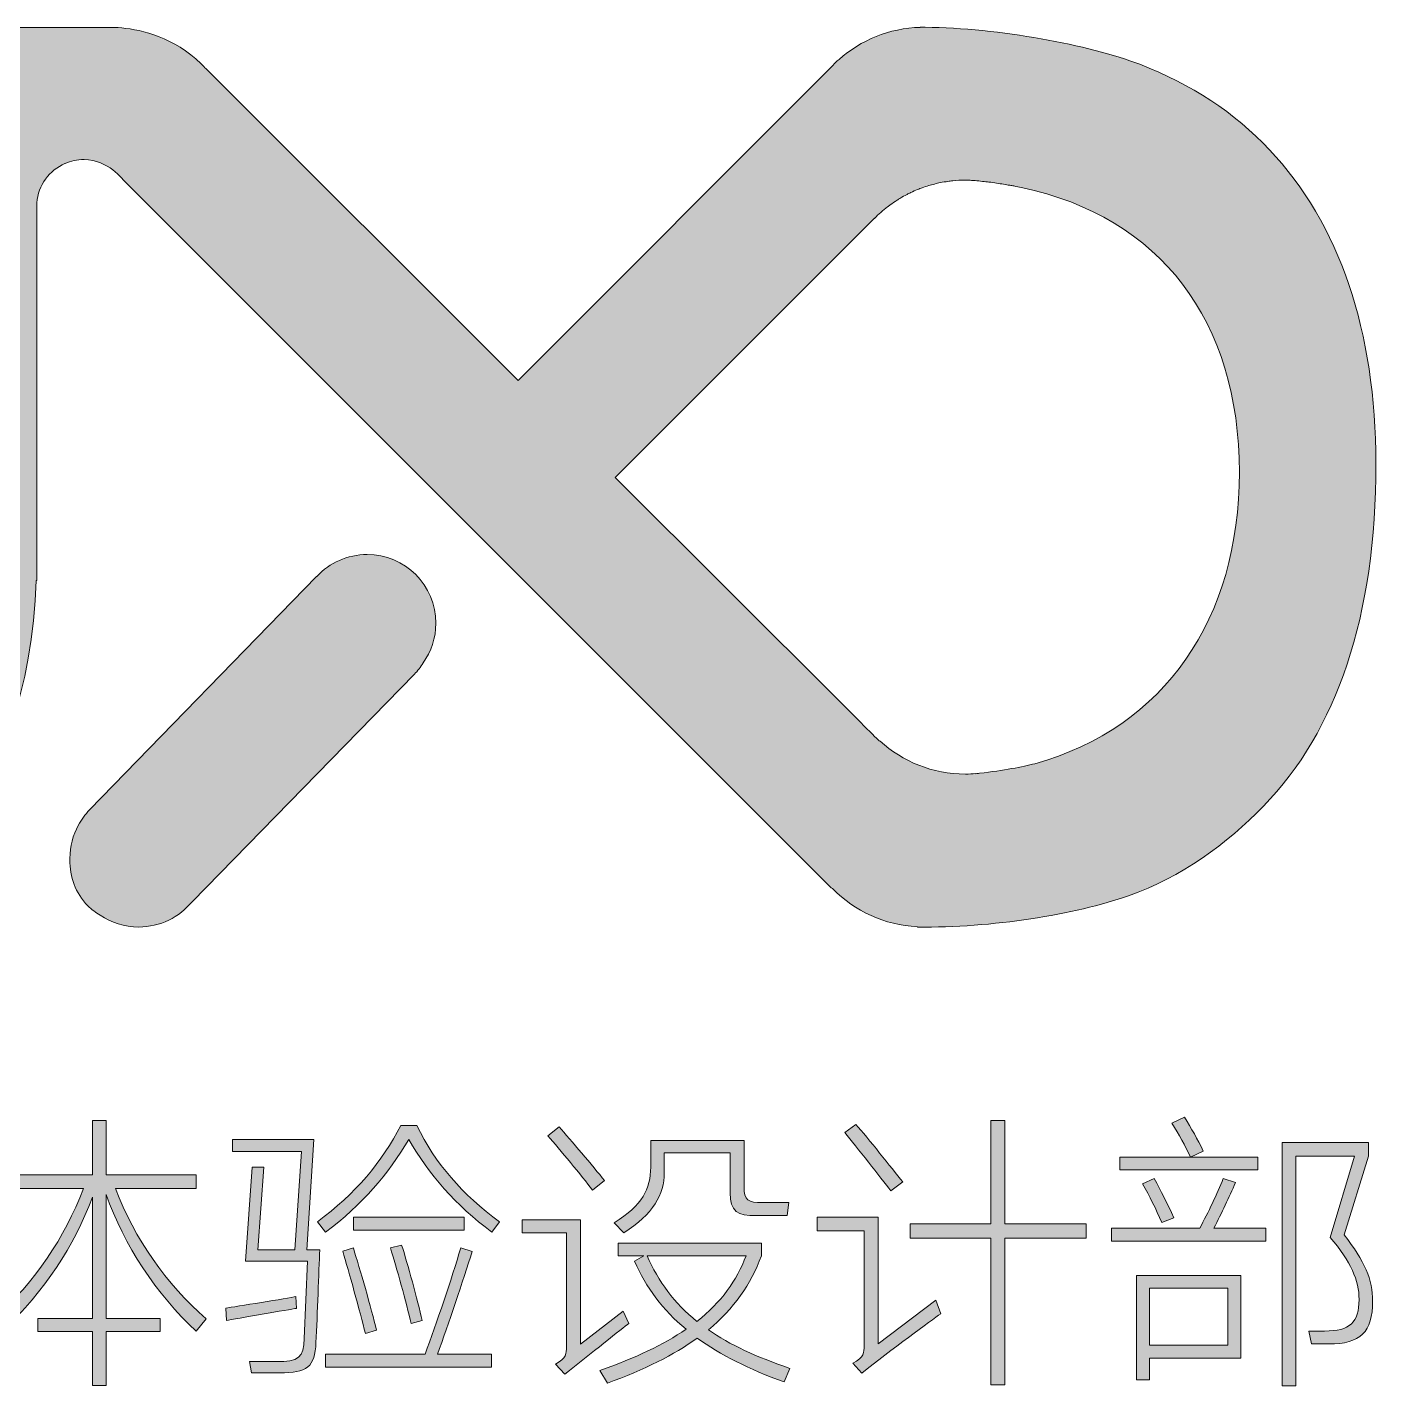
# Model space of a CAD drawing. Extents: x 23971 to 232415, y -48119 to 67869.
# Drawn here: x 197958 to 198430.9, y 13602.1 to 14078.4 of the extents above; entities that cross this region are included whole.
import ezdxf

# ---------------------------------------------------------------- set-up
doc = ezdxf.new("R2010")
doc.units = 0
doc.header["$LTSCALE"] = 1000
doc.header["$MEASUREMENT"] = 0
doc.layers.add('_U+56FE_U+5C42 1', color=7, linetype='Continuous')

# ---------------------------------------------------------------- blocks, each defined once
blk = doc.blocks.new('block 3')
at = {"layer": '_U+56FE_U+5C42 1'}
h = blk.add_hatch(color=251, dxfattribs=at)
h.dxf.hatch_style = 2
edge = h.paths.add_edge_path()
edge.add_spline(control_points=[(94.474, -162.055), (94.179, -162.605), (93.86, -163.107), (93.518, -163.545), (93.518, -163.545), (93.359, -163.13), (93.359, -163.13), (94.044, -162.23), (94.713, -160.851), (95.12, -159.481), (95.12, -159.481), (95.494, -159.545), (95.494, -159.545), (95.311, -160.15), (95.096, -160.748), (94.841, -161.306), (94.841, -161.306), (94.841, -166.525), (94.841, -166.525), (94.841, -166.525), (94.474, -166.525), (94.474, -166.525), (94.474, -166.525), (94.474, -162.055), (94.474, -162.055)], knot_values=[0, 0, 0, 0, 1, 1, 1, 2, 2, 2, 3, 3, 3, 4, 4, 4, 5, 5, 5, 6, 6, 6, 7, 7, 7, 8, 8, 8, 8], degree=3, periodic=0)
edge = h.paths.add_edge_path()
edge.add_spline(control_points=[(97.709, -165.115), (97.709, -165.115), (96.227, -165.115), (96.227, -165.115), (96.227, -165.115), (96.227, -164.764), (96.227, -164.764), (96.227, -164.764), (97.709, -164.764), (97.709, -164.764), (97.709, -164.764), (97.709, -161.481), (97.709, -161.481), (97.199, -162.844), (96.442, -163.975), (95.271, -165.123), (95.271, -165.123), (95.048, -164.788), (95.048, -164.788), (96.187, -163.728), (96.936, -162.612), (97.47, -161.25), (97.47, -161.25), (95.462, -161.25), (95.462, -161.25), (95.462, -161.25), (95.462, -160.875), (95.462, -160.875), (95.462, -160.875), (97.709, -160.875), (97.709, -160.875), (97.709, -160.875), (97.709, -159.409), (97.709, -159.409), (97.709, -159.409), (98.076, -159.409), (98.076, -159.409), (98.076, -159.409), (98.076, -160.875), (98.076, -160.875), (98.076, -160.875), (100.514, -160.875), (100.514, -160.875), (100.514, -160.875), (100.514, -161.25), (100.514, -161.25), (100.514, -161.25), (98.331, -161.25), (98.331, -161.25), (98.849, -162.612), (99.709, -163.832), (100.785, -164.772), (100.785, -164.772), (100.514, -165.107), (100.514, -165.107), (99.43, -164.111), (98.57, -162.78), (98.076, -161.409), (98.076, -161.409), (98.076, -164.764), (98.076, -164.764), (98.076, -164.764), (99.542, -164.764), (99.542, -164.764), (99.542, -164.764), (99.542, -165.115), (99.542, -165.115), (99.542, -165.115), (98.076, -165.115), (98.076, -165.115), (98.076, -165.115), (98.076, -166.581), (98.076, -166.581), (98.076, -166.581), (97.709, -166.581), (97.709, -166.581), (97.709, -166.581), (97.709, -165.115), (97.709, -165.115)], knot_values=[0, 0, 0, 0, 1, 1, 1, 2, 2, 2, 3, 3, 3, 4, 4, 4, 5, 5, 5, 6, 6, 6, 7, 7, 7, 8, 8, 8, 9, 9, 9, 10, 10, 10, 11, 11, 11, 12, 12, 12, 13, 13, 13, 14, 14, 14, 15, 15, 15, 16, 16, 16, 17, 17, 17, 18, 18, 18, 19, 19, 19, 20, 20, 20, 21, 21, 21, 22, 22, 22, 23, 23, 23, 24, 24, 24, 25, 25, 25, 26, 26, 26, 26], degree=3, periodic=0)
h = blk.add_hatch(color=251, dxfattribs=at)
h.dxf.hatch_style = 2
edge = h.paths.add_edge_path()
edge.add_spline(control_points=[(101.335, -164.82), (101.335, -164.82), (101.319, -164.485), (101.319, -164.485), (101.558, -164.453), (103.017, -164.214), (103.216, -164.174), (103.216, -164.174), (103.232, -164.493), (103.232, -164.493), (103.056, -164.517), (101.566, -164.78), (101.335, -164.82)], knot_values=[0, 0, 0, 0, 1, 1, 1, 2, 2, 2, 3, 3, 3, 4, 4, 4, 4], degree=3, periodic=0)
edge = h.paths.add_edge_path()
edge.add_spline(control_points=[(102.682, -165.935), (103.28, -165.935), (103.431, -165.824), (103.439, -165.306), (103.439, -165.306), (103.527, -163.218), (103.527, -163.218), (103.527, -163.218), (101.853, -163.218), (101.853, -163.218), (101.853, -163.218), (102.028, -160.676), (102.028, -160.676), (102.028, -160.676), (102.347, -160.676), (102.347, -160.676), (102.347, -160.676), (102.188, -162.907), (102.188, -162.907), (102.188, -162.907), (103.184, -162.907), (103.184, -162.907), (103.184, -162.907), (103.367, -160.246), (103.367, -160.246), (103.367, -160.246), (101.503, -160.246), (101.503, -160.246), (101.503, -160.246), (101.503, -159.919), (101.503, -159.919), (101.503, -159.919), (103.702, -159.919), (103.702, -159.919), (103.702, -159.919), (103.511, -162.907), (103.511, -162.907), (103.511, -162.907), (103.861, -162.907), (103.861, -162.907), (103.837, -163.505), (103.797, -164.652), (103.758, -165.417), (103.734, -166.079), (103.519, -166.238), (102.77, -166.238), (102.77, -166.238), (102.013, -166.238), (102.013, -166.238), (102.013, -166.238), (101.957, -165.935), (101.957, -165.935), (101.957, -165.935), (102.682, -165.935), (102.682, -165.935)], knot_values=[0, 0, 0, 0, 1, 1, 1, 2, 2, 2, 3, 3, 3, 4, 4, 4, 5, 5, 5, 6, 6, 6, 7, 7, 7, 8, 8, 8, 9, 9, 9, 10, 10, 10, 11, 11, 11, 12, 12, 12, 13, 13, 13, 14, 14, 14, 15, 15, 15, 16, 16, 16, 17, 17, 17, 18, 18, 18, 18], degree=3, periodic=0)
edge = h.paths.add_edge_path()
edge.add_spline(control_points=[(106.268, -159.919), (105.718, -160.86), (105.009, -161.688), (104.021, -162.429), (104.021, -162.429), (103.797, -162.15), (103.797, -162.15), (104.817, -161.393), (105.559, -160.525), (106.053, -159.545), (106.053, -159.545), (106.491, -159.545), (106.491, -159.545), (106.977, -160.565), (107.726, -161.417), (108.73, -162.15), (108.73, -162.15), (108.515, -162.429), (108.515, -162.429), (107.535, -161.696), (106.818, -160.867), (106.268, -159.919)], knot_values=[0, 0, 0, 0, 1, 1, 1, 2, 2, 2, 3, 3, 3, 4, 4, 4, 5, 5, 5, 6, 6, 6, 7, 7, 7, 7], degree=3, periodic=0)
edge = h.paths.add_edge_path()
edge.add_spline(control_points=[(107.049, -165.728), (107.049, -165.728), (108.507, -165.728), (108.507, -165.728), (108.507, -165.728), (108.507, -166.087), (108.507, -166.087), (108.507, -166.087), (104.021, -166.087), (104.021, -166.087), (104.021, -166.087), (104.021, -165.728), (104.021, -165.728), (104.021, -165.728), (106.714, -165.728), (106.714, -165.728), (107.017, -164.907), (107.431, -163.688), (107.678, -162.859), (107.678, -162.859), (107.989, -162.955), (107.989, -162.955), (107.742, -163.72), (107.336, -164.947), (107.049, -165.728)], knot_values=[0, 0, 0, 0, 1, 1, 1, 2, 2, 2, 3, 3, 3, 4, 4, 4, 5, 5, 5, 6, 6, 6, 7, 7, 7, 8, 8, 8, 8], degree=3, periodic=0)
edge = h.paths.add_edge_path()
edge.add_spline(control_points=[(104.483, -162.947), (104.483, -162.947), (104.77, -162.859), (104.77, -162.859), (104.945, -163.409), (105.256, -164.501), (105.399, -165.083), (105.399, -165.083), (105.096, -165.17), (105.096, -165.17), (104.953, -164.581), (104.642, -163.489), (104.483, -162.947)], knot_values=[0, 0, 0, 0, 1, 1, 1, 2, 2, 2, 3, 3, 3, 4, 4, 4, 4], degree=3, periodic=0)
h.paths.add_polyline_path([(104.77, -162.373), (104.77, -162.023), (107.766, -162.023), (107.766, -162.373)])
edge = h.paths.add_edge_path()
edge.add_spline(control_points=[(105.774, -162.859), (105.774, -162.859), (106.077, -162.78), (106.077, -162.78), (106.236, -163.266), (106.507, -164.278), (106.634, -164.82), (106.634, -164.82), (106.331, -164.899), (106.331, -164.899), (106.204, -164.358), (105.941, -163.369), (105.774, -162.859)], knot_values=[0, 0, 0, 0, 1, 1, 1, 2, 2, 2, 3, 3, 3, 4, 4, 4, 4], degree=3, periodic=0)
h = blk.add_hatch(color=251, dxfattribs=at)
h.dxf.hatch_style = 2
edge = h.paths.add_edge_path()
edge.add_spline(control_points=[(118.532, -166.246), (118.532, -166.246), (118.293, -165.975), (118.293, -165.975), (118.596, -165.824), (118.596, -165.68), (118.596, -165.505), (118.596, -165.505), (118.596, -162.397), (118.596, -162.397), (118.596, -162.397), (117.321, -162.397), (117.321, -162.397), (117.321, -162.397), (117.321, -162.023), (117.321, -162.023), (117.321, -162.023), (118.978, -162.023), (118.978, -162.023), (118.978, -162.023), (118.978, -165.449), (118.978, -165.449), (118.978, -165.449), (120.54, -164.27), (120.54, -164.27), (120.54, -164.27), (120.667, -164.637), (120.667, -164.637), (120.42, -164.82), (119.305, -165.625), (118.532, -166.246)], knot_values=[0, 0, 0, 0, 1, 1, 1, 2, 2, 2, 3, 3, 3, 4, 4, 4, 5, 5, 5, 6, 6, 6, 7, 7, 7, 8, 8, 8, 9, 9, 9, 10, 10, 10, 10], degree=3, periodic=0)
edge = h.paths.add_edge_path()
edge.add_spline(control_points=[(118.07, -159.736), (118.07, -159.736), (118.372, -159.513), (118.372, -159.513), (118.699, -159.887), (119.337, -160.692), (119.639, -161.067), (119.639, -161.067), (119.321, -161.314), (119.321, -161.314), (119.034, -160.947), (118.396, -160.126), (118.07, -159.736)], knot_values=[0, 0, 0, 0, 1, 1, 1, 2, 2, 2, 3, 3, 3, 4, 4, 4, 4], degree=3, periodic=0)
h.paths.add_polyline_path([(122.022, -162.589), (119.839, -162.589), (119.839, -162.206), (122.022, -162.206), (122.022, -159.409), (122.405, -159.409), (122.405, -162.206), (124.604, -162.206), (124.604, -162.589), (122.405, -162.589), (122.405, -166.565), (122.022, -166.565)])
h = blk.add_hatch(color=251, dxfattribs=at)
h.dxf.hatch_style = 2
edge = h.paths.add_edge_path()
edge.add_spline(control_points=[(128.062, -162.318), (128.062, -162.318), (129.465, -162.318), (129.465, -162.318), (129.465, -162.318), (129.465, -162.676), (129.465, -162.676), (129.465, -162.676), (125.289, -162.676), (125.289, -162.676), (125.289, -162.676), (125.289, -162.318), (125.289, -162.318), (125.289, -162.318), (127.68, -162.318), (127.68, -162.318), (127.911, -161.895), (128.15, -161.393), (128.317, -160.979), (128.317, -160.979), (128.644, -161.09), (128.644, -161.09), (128.477, -161.481), (128.27, -161.919), (128.062, -162.318)], knot_values=[0, 0, 0, 0, 1, 1, 1, 2, 2, 2, 3, 3, 3, 4, 4, 4, 5, 5, 5, 6, 6, 6, 7, 7, 7, 8, 8, 8, 8], degree=3, periodic=0)
h.paths.add_polyline_path([(125.52, -160.748), (125.52, -160.405), (129.25, -160.405), (129.25, -160.748)])
h.paths.add_polyline_path([(125.967, -163.601), (128.795, -163.601), (128.795, -165.84), (126.317, -165.84), (126.317, -166.429), (125.967, -166.429)])
edge = h.paths.add_edge_path()
edge.add_spline(control_points=[(126.126, -161.122), (126.126, -161.122), (126.445, -160.979), (126.445, -160.979), (126.628, -161.314), (126.803, -161.656), (126.979, -162.039), (126.979, -162.039), (126.652, -162.166), (126.652, -162.166), (126.493, -161.8), (126.325, -161.457), (126.126, -161.122)], knot_values=[0, 0, 0, 0, 1, 1, 1, 2, 2, 2, 3, 3, 3, 4, 4, 4, 4], degree=3, periodic=0)
h.paths.add_polyline_path([(126.317, -165.489), (128.437, -165.489), (128.437, -163.943), (126.317, -163.943)])
edge = h.paths.add_edge_path()
edge.add_spline(control_points=[(126.923, -159.481), (126.923, -159.481), (127.266, -159.321), (127.266, -159.321), (127.457, -159.632), (127.616, -159.903), (127.776, -160.238), (127.776, -160.238), (127.425, -160.397), (127.425, -160.397), (127.282, -160.079), (127.122, -159.8), (126.923, -159.481)], knot_values=[0, 0, 0, 0, 1, 1, 1, 2, 2, 2, 3, 3, 3, 4, 4, 4, 4], degree=3, periodic=0)
edge = h.paths.add_edge_path()
edge.add_spline(control_points=[(129.911, -160.007), (129.911, -160.007), (132.246, -160.007), (132.246, -160.007), (132.246, -160.007), (132.246, -160.373), (132.246, -160.373), (132.246, -160.373), (131.584, -162.501), (131.584, -162.501), (132.15, -163.218), (132.357, -163.712), (132.357, -164.302), (132.357, -165.131), (132.031, -165.457), (131.17, -165.457), (131.17, -165.457), (130.708, -165.457), (130.708, -165.457), (130.708, -165.457), (130.628, -165.107), (130.628, -165.107), (130.628, -165.107), (131.059, -165.107), (131.059, -165.107), (131.744, -165.107), (131.991, -164.876), (131.991, -164.254), (131.991, -163.728), (131.768, -163.234), (131.21, -162.573), (131.21, -162.573), (131.863, -160.373), (131.863, -160.373), (131.863, -160.373), (130.278, -160.373), (130.278, -160.373), (130.278, -160.373), (130.278, -166.589), (130.278, -166.589), (130.278, -166.589), (129.911, -166.589), (129.911, -166.589), (129.911, -166.589), (129.911, -160.007), (129.911, -160.007)], knot_values=[0, 0, 0, 0, 1, 1, 1, 2, 2, 2, 3, 3, 3, 4, 4, 4, 5, 5, 5, 6, 6, 6, 7, 7, 7, 8, 8, 8, 9, 9, 9, 10, 10, 10, 11, 11, 11, 12, 12, 12, 13, 13, 13, 14, 14, 14, 15, 15, 15, 15], degree=3, periodic=0)
h = blk.add_hatch(color=251, dxfattribs=at)
h.dxf.hatch_style = 2
edge = h.paths.add_edge_path()
edge.add_spline(control_points=[(110.491, -166.278), (110.491, -166.278), (110.244, -165.999), (110.244, -165.999), (110.539, -165.848), (110.539, -165.704), (110.539, -165.537), (110.539, -165.537), (110.539, -162.445), (110.539, -162.445), (110.539, -162.445), (109.344, -162.445), (109.344, -162.445), (109.344, -162.445), (109.344, -162.095), (109.344, -162.095), (109.344, -162.095), (110.922, -162.095), (110.922, -162.095), (110.922, -162.095), (110.922, -165.465), (110.922, -165.465), (110.922, -165.465), (112.069, -164.565), (112.069, -164.565), (112.069, -164.565), (112.228, -164.899), (112.228, -164.899), (112.053, -165.035), (111.185, -165.72), (110.491, -166.278)], knot_values=[0, 0, 0, 0, 1, 1, 1, 2, 2, 2, 3, 3, 3, 4, 4, 4, 5, 5, 5, 6, 6, 6, 7, 7, 7, 8, 8, 8, 9, 9, 9, 10, 10, 10, 10], degree=3, periodic=0)
edge = h.paths.add_edge_path()
edge.add_spline(control_points=[(110.037, -159.824), (110.037, -159.824), (110.34, -159.584), (110.34, -159.584), (110.651, -159.927), (111.256, -160.644), (111.567, -161.035), (111.567, -161.035), (111.24, -161.29), (111.24, -161.29), (110.954, -160.907), (110.348, -160.182), (110.037, -159.824)], knot_values=[0, 0, 0, 0, 1, 1, 1, 2, 2, 2, 3, 3, 3, 4, 4, 4, 4], degree=3, periodic=0)
edge = h.paths.add_edge_path()
edge.add_spline(control_points=[(115.814, -162.732), (115.814, -162.732), (115.814, -163.075), (115.814, -163.075), (115.527, -163.84), (115.073, -164.501), (114.38, -165.075), (114.954, -165.473), (115.679, -165.808), (116.587, -166.119), (116.587, -166.119), (116.428, -166.485), (116.428, -166.485), (115.48, -166.143), (114.707, -165.752), (114.077, -165.298), (113.448, -165.752), (112.651, -166.151), (111.647, -166.517), (111.647, -166.517), (111.44, -166.174), (111.44, -166.174), (112.396, -165.84), (113.169, -165.473), (113.774, -165.059), (113.145, -164.533), (112.691, -163.927), (112.38, -163.218), (112.38, -163.218), (112.635, -163.067), (112.635, -163.067), (112.635, -163.067), (111.934, -163.067), (111.934, -163.067), (111.934, -163.067), (111.934, -162.732), (111.934, -162.732), (111.934, -162.732), (115.814, -162.732), (115.814, -162.732)], knot_values=[0, 0, 0, 0, 1, 1, 1, 2, 2, 2, 3, 3, 3, 4, 4, 4, 5, 5, 5, 6, 6, 6, 7, 7, 7, 8, 8, 8, 9, 9, 9, 10, 10, 10, 11, 11, 11, 12, 12, 12, 13, 13, 13, 13], degree=3, periodic=0)
edge = h.paths.add_edge_path()
edge.add_spline(control_points=[(115.679, -161.983), (115.161, -161.999), (114.97, -161.863), (114.97, -161.37), (114.97, -161.37), (114.97, -160.286), (114.97, -160.286), (114.97, -160.286), (113.185, -160.286), (113.185, -160.286), (113.185, -160.286), (113.185, -160.828), (113.185, -160.828), (113.185, -161.401), (112.882, -161.951), (112.093, -162.445), (112.093, -162.445), (111.83, -162.182), (111.83, -162.182), (112.595, -161.688), (112.818, -161.274), (112.818, -160.668), (112.818, -160.668), (112.818, -159.951), (112.818, -159.951), (112.818, -159.951), (115.344, -159.951), (115.344, -159.951), (115.344, -159.951), (115.344, -161.21), (115.344, -161.21), (115.344, -161.561), (115.464, -161.632), (115.838, -161.632), (115.838, -161.632), (116.555, -161.632), (116.555, -161.632), (116.555, -161.632), (116.516, -161.983), (116.516, -161.983), (116.516, -161.983), (115.679, -161.983), (115.679, -161.983)], knot_values=[0, 0, 0, 0, 1, 1, 1, 2, 2, 2, 3, 3, 3, 4, 4, 4, 5, 5, 5, 6, 6, 6, 7, 7, 7, 8, 8, 8, 9, 9, 9, 10, 10, 10, 11, 11, 11, 12, 12, 12, 13, 13, 13, 14, 14, 14, 14], degree=3, periodic=0)
edge = h.paths.add_edge_path()
edge.add_spline(control_points=[(114.069, -164.844), (114.731, -164.326), (115.153, -163.736), (115.4, -163.067), (115.4, -163.067), (112.723, -163.067), (112.723, -163.067), (113.025, -163.768), (113.456, -164.35), (114.069, -164.844)], knot_values=[0, 0, 0, 0, 1, 1, 1, 2, 2, 2, 3, 3, 3, 3], degree=3, periodic=0)
at = {"layer": '_U+56FE_U+5C42 1', "lineweight": 0}
for points in [[(122.022, -162.589), (119.839, -162.589), (119.839, -162.206), (122.022, -162.206), (122.022, -159.409), (122.405, -159.409), (122.405, -162.206), (124.604, -162.206), (124.604, -162.589), (122.405, -162.589), (122.405, -166.565), (122.022, -166.565), (122.022, -162.589)], [(125.52, -160.748), (125.52, -160.405), (129.25, -160.405), (129.25, -160.748), (125.52, -160.748)], [(104.77, -162.373), (104.77, -162.023), (107.766, -162.023), (107.766, -162.373), (104.77, -162.373)], [(125.967, -163.601), (128.795, -163.601), (128.795, -165.84), (126.317, -165.84), (126.317, -166.429), (125.967, -166.429), (125.967, -163.601)], [(126.317, -165.489), (128.437, -165.489), (128.437, -163.943), (126.317, -163.943), (126.317, -165.489)]]:
    blk.add_lwpolyline(points, dxfattribs=at)
for points, knots in [([(97.709, -165.115), (97.709, -165.115), (96.227, -165.115), (96.227, -165.115), (96.227, -165.115), (96.227, -164.764), (96.227, -164.764), (96.227, -164.764), (97.709, -164.764), (97.709, -164.764), (97.709, -164.764), (97.709, -161.481), (97.709, -161.481), (97.199, -162.844), (96.442, -163.975), (95.271, -165.123), (95.271, -165.123), (95.048, -164.788), (95.048, -164.788), (96.187, -163.728), (96.936, -162.612), (97.47, -161.25), (97.47, -161.25), (95.462, -161.25), (95.462, -161.25), (95.462, -161.25), (95.462, -160.875), (95.462, -160.875), (95.462, -160.875), (97.709, -160.875), (97.709, -160.875), (97.709, -160.875), (97.709, -159.409), (97.709, -159.409), (97.709, -159.409), (98.076, -159.409), (98.076, -159.409), (98.076, -159.409), (98.076, -160.875), (98.076, -160.875), (98.076, -160.875), (100.514, -160.875), (100.514, -160.875), (100.514, -160.875), (100.514, -161.25), (100.514, -161.25), (100.514, -161.25), (98.331, -161.25), (98.331, -161.25), (98.849, -162.612), (99.709, -163.832), (100.785, -164.772), (100.785, -164.772), (100.514, -165.107), (100.514, -165.107), (99.43, -164.111), (98.57, -162.78), (98.076, -161.409), (98.076, -161.409), (98.076, -164.764), (98.076, -164.764), (98.076, -164.764), (99.542, -164.764), (99.542, -164.764), (99.542, -164.764), (99.542, -165.115), (99.542, -165.115), (99.542, -165.115), (98.076, -165.115), (98.076, -165.115), (98.076, -165.115), (98.076, -166.581), (98.076, -166.581), (98.076, -166.581), (97.709, -166.581), (97.709, -166.581), (97.709, -166.581), (97.709, -165.115), (97.709, -165.115)], [0, 0, 0, 0, 1, 1, 1, 2, 2, 2, 3, 3, 3, 4, 4, 4, 5, 5, 5, 6, 6, 6, 7, 7, 7, 8, 8, 8, 9, 9, 9, 10, 10, 10, 11, 11, 11, 12, 12, 12, 13, 13, 13, 14, 14, 14, 15, 15, 15, 16, 16, 16, 17, 17, 17, 18, 18, 18, 19, 19, 19, 20, 20, 20, 21, 21, 21, 22, 22, 22, 23, 23, 23, 24, 24, 24, 25, 25, 25, 26, 26, 26, 26]), ([(106.268, -159.919), (105.718, -160.86), (105.009, -161.688), (104.021, -162.429), (104.021, -162.429), (103.797, -162.15), (103.797, -162.15), (104.817, -161.393), (105.559, -160.525), (106.053, -159.545), (106.053, -159.545), (106.491, -159.545), (106.491, -159.545), (106.977, -160.565), (107.726, -161.417), (108.73, -162.15), (108.73, -162.15), (108.515, -162.429), (108.515, -162.429), (107.535, -161.696), (106.818, -160.867), (106.268, -159.919)], [0, 0, 0, 0, 1, 1, 1, 2, 2, 2, 3, 3, 3, 4, 4, 4, 5, 5, 5, 6, 6, 6, 7, 7, 7, 7]), ([(118.07, -159.736), (118.07, -159.736), (118.372, -159.513), (118.372, -159.513), (118.699, -159.887), (119.337, -160.692), (119.639, -161.067), (119.639, -161.067), (119.321, -161.314), (119.321, -161.314), (119.034, -160.947), (118.396, -160.126), (118.07, -159.736)], [0, 0, 0, 0, 1, 1, 1, 2, 2, 2, 3, 3, 3, 4, 4, 4, 4]), ([(126.923, -159.481), (126.923, -159.481), (127.266, -159.321), (127.266, -159.321), (127.457, -159.632), (127.616, -159.903), (127.776, -160.238), (127.776, -160.238), (127.425, -160.397), (127.425, -160.397), (127.282, -160.079), (127.122, -159.8), (126.923, -159.481)], [0, 0, 0, 0, 1, 1, 1, 2, 2, 2, 3, 3, 3, 4, 4, 4, 4]), ([(102.682, -165.935), (103.28, -165.935), (103.431, -165.824), (103.439, -165.306), (103.439, -165.306), (103.527, -163.218), (103.527, -163.218), (103.527, -163.218), (101.853, -163.218), (101.853, -163.218), (101.853, -163.218), (102.028, -160.676), (102.028, -160.676), (102.028, -160.676), (102.347, -160.676), (102.347, -160.676), (102.347, -160.676), (102.188, -162.907), (102.188, -162.907), (102.188, -162.907), (103.184, -162.907), (103.184, -162.907), (103.184, -162.907), (103.367, -160.246), (103.367, -160.246), (103.367, -160.246), (101.503, -160.246), (101.503, -160.246), (101.503, -160.246), (101.503, -159.919), (101.503, -159.919), (101.503, -159.919), (103.702, -159.919), (103.702, -159.919), (103.702, -159.919), (103.511, -162.907), (103.511, -162.907), (103.511, -162.907), (103.861, -162.907), (103.861, -162.907), (103.837, -163.505), (103.797, -164.652), (103.758, -165.417), (103.734, -166.079), (103.519, -166.238), (102.77, -166.238), (102.77, -166.238), (102.013, -166.238), (102.013, -166.238), (102.013, -166.238), (101.957, -165.935), (101.957, -165.935), (101.957, -165.935), (102.682, -165.935), (102.682, -165.935)], [0, 0, 0, 0, 1, 1, 1, 2, 2, 2, 3, 3, 3, 4, 4, 4, 5, 5, 5, 6, 6, 6, 7, 7, 7, 8, 8, 8, 9, 9, 9, 10, 10, 10, 11, 11, 11, 12, 12, 12, 13, 13, 13, 14, 14, 14, 15, 15, 15, 16, 16, 16, 17, 17, 17, 18, 18, 18, 18]), ([(110.037, -159.824), (110.037, -159.824), (110.34, -159.584), (110.34, -159.584), (110.651, -159.927), (111.256, -160.644), (111.567, -161.035), (111.567, -161.035), (111.24, -161.29), (111.24, -161.29), (110.954, -160.907), (110.348, -160.182), (110.037, -159.824)], [0, 0, 0, 0, 1, 1, 1, 2, 2, 2, 3, 3, 3, 4, 4, 4, 4]), ([(115.679, -161.983), (115.161, -161.999), (114.97, -161.863), (114.97, -161.37), (114.97, -161.37), (114.97, -160.286), (114.97, -160.286), (114.97, -160.286), (113.185, -160.286), (113.185, -160.286), (113.185, -160.286), (113.185, -160.828), (113.185, -160.828), (113.185, -161.401), (112.882, -161.951), (112.093, -162.445), (112.093, -162.445), (111.83, -162.182), (111.83, -162.182), (112.595, -161.688), (112.818, -161.274), (112.818, -160.668), (112.818, -160.668), (112.818, -159.951), (112.818, -159.951), (112.818, -159.951), (115.344, -159.951), (115.344, -159.951), (115.344, -159.951), (115.344, -161.21), (115.344, -161.21), (115.344, -161.561), (115.464, -161.632), (115.838, -161.632), (115.838, -161.632), (116.555, -161.632), (116.555, -161.632), (116.555, -161.632), (116.516, -161.983), (116.516, -161.983), (116.516, -161.983), (115.679, -161.983), (115.679, -161.983)], [0, 0, 0, 0, 1, 1, 1, 2, 2, 2, 3, 3, 3, 4, 4, 4, 5, 5, 5, 6, 6, 6, 7, 7, 7, 8, 8, 8, 9, 9, 9, 10, 10, 10, 11, 11, 11, 12, 12, 12, 13, 13, 13, 14, 14, 14, 14]), ([(129.911, -160.007), (129.911, -160.007), (132.246, -160.007), (132.246, -160.007), (132.246, -160.007), (132.246, -160.373), (132.246, -160.373), (132.246, -160.373), (131.584, -162.501), (131.584, -162.501), (132.15, -163.218), (132.357, -163.712), (132.357, -164.302), (132.357, -165.131), (132.031, -165.457), (131.17, -165.457), (131.17, -165.457), (130.708, -165.457), (130.708, -165.457), (130.708, -165.457), (130.628, -165.107), (130.628, -165.107), (130.628, -165.107), (131.059, -165.107), (131.059, -165.107), (131.744, -165.107), (131.991, -164.876), (131.991, -164.254), (131.991, -163.728), (131.768, -163.234), (131.21, -162.573), (131.21, -162.573), (131.863, -160.373), (131.863, -160.373), (131.863, -160.373), (130.278, -160.373), (130.278, -160.373), (130.278, -160.373), (130.278, -166.589), (130.278, -166.589), (130.278, -166.589), (129.911, -166.589), (129.911, -166.589), (129.911, -166.589), (129.911, -160.007), (129.911, -160.007)], [0, 0, 0, 0, 1, 1, 1, 2, 2, 2, 3, 3, 3, 4, 4, 4, 5, 5, 5, 6, 6, 6, 7, 7, 7, 8, 8, 8, 9, 9, 9, 10, 10, 10, 11, 11, 11, 12, 12, 12, 13, 13, 13, 14, 14, 14, 15, 15, 15, 15]), ([(128.062, -162.318), (128.062, -162.318), (129.465, -162.318), (129.465, -162.318), (129.465, -162.318), (129.465, -162.676), (129.465, -162.676), (129.465, -162.676), (125.289, -162.676), (125.289, -162.676), (125.289, -162.676), (125.289, -162.318), (125.289, -162.318), (125.289, -162.318), (127.68, -162.318), (127.68, -162.318), (127.911, -161.895), (128.15, -161.393), (128.317, -160.979), (128.317, -160.979), (128.644, -161.09), (128.644, -161.09), (128.477, -161.481), (128.27, -161.919), (128.062, -162.318)], [0, 0, 0, 0, 1, 1, 1, 2, 2, 2, 3, 3, 3, 4, 4, 4, 5, 5, 5, 6, 6, 6, 7, 7, 7, 8, 8, 8, 8]), ([(126.126, -161.122), (126.126, -161.122), (126.445, -160.979), (126.445, -160.979), (126.628, -161.314), (126.803, -161.656), (126.979, -162.039), (126.979, -162.039), (126.652, -162.166), (126.652, -162.166), (126.493, -161.8), (126.325, -161.457), (126.126, -161.122)], [0, 0, 0, 0, 1, 1, 1, 2, 2, 2, 3, 3, 3, 4, 4, 4, 4]), ([(110.491, -166.278), (110.491, -166.278), (110.244, -165.999), (110.244, -165.999), (110.539, -165.848), (110.539, -165.704), (110.539, -165.537), (110.539, -165.537), (110.539, -162.445), (110.539, -162.445), (110.539, -162.445), (109.344, -162.445), (109.344, -162.445), (109.344, -162.445), (109.344, -162.095), (109.344, -162.095), (109.344, -162.095), (110.922, -162.095), (110.922, -162.095), (110.922, -162.095), (110.922, -165.465), (110.922, -165.465), (110.922, -165.465), (112.069, -164.565), (112.069, -164.565), (112.069, -164.565), (112.228, -164.899), (112.228, -164.899), (112.053, -165.035), (111.185, -165.72), (110.491, -166.278)], [0, 0, 0, 0, 1, 1, 1, 2, 2, 2, 3, 3, 3, 4, 4, 4, 5, 5, 5, 6, 6, 6, 7, 7, 7, 8, 8, 8, 9, 9, 9, 10, 10, 10, 10]), ([(118.532, -166.246), (118.532, -166.246), (118.293, -165.975), (118.293, -165.975), (118.596, -165.824), (118.596, -165.68), (118.596, -165.505), (118.596, -165.505), (118.596, -162.397), (118.596, -162.397), (118.596, -162.397), (117.321, -162.397), (117.321, -162.397), (117.321, -162.397), (117.321, -162.023), (117.321, -162.023), (117.321, -162.023), (118.978, -162.023), (118.978, -162.023), (118.978, -162.023), (118.978, -165.449), (118.978, -165.449), (118.978, -165.449), (120.54, -164.27), (120.54, -164.27), (120.54, -164.27), (120.667, -164.637), (120.667, -164.637), (120.42, -164.82), (119.305, -165.625), (118.532, -166.246)], [0, 0, 0, 0, 1, 1, 1, 2, 2, 2, 3, 3, 3, 4, 4, 4, 5, 5, 5, 6, 6, 6, 7, 7, 7, 8, 8, 8, 9, 9, 9, 10, 10, 10, 10]), ([(107.049, -165.728), (107.049, -165.728), (108.507, -165.728), (108.507, -165.728), (108.507, -165.728), (108.507, -166.087), (108.507, -166.087), (108.507, -166.087), (104.021, -166.087), (104.021, -166.087), (104.021, -166.087), (104.021, -165.728), (104.021, -165.728), (104.021, -165.728), (106.714, -165.728), (106.714, -165.728), (107.017, -164.907), (107.431, -163.688), (107.678, -162.859), (107.678, -162.859), (107.989, -162.955), (107.989, -162.955), (107.742, -163.72), (107.336, -164.947), (107.049, -165.728)], [0, 0, 0, 0, 1, 1, 1, 2, 2, 2, 3, 3, 3, 4, 4, 4, 5, 5, 5, 6, 6, 6, 7, 7, 7, 8, 8, 8, 8]), ([(104.483, -162.947), (104.483, -162.947), (104.77, -162.859), (104.77, -162.859), (104.945, -163.409), (105.256, -164.501), (105.399, -165.083), (105.399, -165.083), (105.096, -165.17), (105.096, -165.17), (104.953, -164.581), (104.642, -163.489), (104.483, -162.947)], [0, 0, 0, 0, 1, 1, 1, 2, 2, 2, 3, 3, 3, 4, 4, 4, 4]), ([(105.774, -162.859), (105.774, -162.859), (106.077, -162.78), (106.077, -162.78), (106.236, -163.266), (106.507, -164.278), (106.634, -164.82), (106.634, -164.82), (106.331, -164.899), (106.331, -164.899), (106.204, -164.358), (105.941, -163.369), (105.774, -162.859)], [0, 0, 0, 0, 1, 1, 1, 2, 2, 2, 3, 3, 3, 4, 4, 4, 4]), ([(115.814, -162.732), (115.814, -162.732), (115.814, -163.075), (115.814, -163.075), (115.527, -163.84), (115.073, -164.501), (114.38, -165.075), (114.954, -165.473), (115.679, -165.808), (116.587, -166.119), (116.587, -166.119), (116.428, -166.485), (116.428, -166.485), (115.48, -166.143), (114.707, -165.752), (114.077, -165.298), (113.448, -165.752), (112.651, -166.151), (111.647, -166.517), (111.647, -166.517), (111.44, -166.174), (111.44, -166.174), (112.396, -165.84), (113.169, -165.473), (113.774, -165.059), (113.145, -164.533), (112.691, -163.927), (112.38, -163.218), (112.38, -163.218), (112.635, -163.067), (112.635, -163.067), (112.635, -163.067), (111.934, -163.067), (111.934, -163.067), (111.934, -163.067), (111.934, -162.732), (111.934, -162.732), (111.934, -162.732), (115.814, -162.732), (115.814, -162.732)], [0, 0, 0, 0, 1, 1, 1, 2, 2, 2, 3, 3, 3, 4, 4, 4, 5, 5, 5, 6, 6, 6, 7, 7, 7, 8, 8, 8, 9, 9, 9, 10, 10, 10, 11, 11, 11, 12, 12, 12, 13, 13, 13, 13]), ([(114.069, -164.844), (114.731, -164.326), (115.153, -163.736), (115.4, -163.067), (115.4, -163.067), (112.723, -163.067), (112.723, -163.067), (113.025, -163.768), (113.456, -164.35), (114.069, -164.844)], [0, 0, 0, 0, 1, 1, 1, 2, 2, 2, 3, 3, 3, 3]), ([(101.335, -164.82), (101.335, -164.82), (101.319, -164.485), (101.319, -164.485), (101.558, -164.453), (103.017, -164.214), (103.216, -164.174), (103.216, -164.174), (103.232, -164.493), (103.232, -164.493), (103.056, -164.517), (101.566, -164.78), (101.335, -164.82)], [0, 0, 0, 0, 1, 1, 1, 2, 2, 2, 3, 3, 3, 4, 4, 4, 4])]:
    blk.add_open_spline(points, degree=3, knots=knots, dxfattribs=at)
blk = doc.blocks.new('25kuang')
at = {"layer": '_U+56FE_U+5C42 1'}
h = blk.add_hatch(color=256, dxfattribs=at)
h.dxf.hatch_style = 2
edge = h.paths.add_edge_path()
edge.add_spline(control_points=[(-180377.78, 32965.17), (-180384.09, 32983.69), (-180393.37, 32999.45), (-180405.61, 33012.47), (-180417.85, 33025.48), (-180433.01, 33035.46), (-180451.09, 33042.4), (-180468.79, 33049.2), (-180500.48, 33055.15), (-180526.37, 33055.41), (-180526.53, 33055.41), (-180526.69, 33055.43), (-180526.85, 33055.43), (-180526.94, 33055.43), (-180527.03, 33055.42), (-180527.13, 33055.42), (-180527.44, 33055.42), (-180527.76, 33055.43), (-180528.07, 33055.43), (-180528.07, 33055.43), (-180528.07, 33055.37), (-180528.07, 33055.37), (-180538.98, 33055.07), (-180548.89, 33050.87), (-180556.49, 33044.11), (-180556.71, 33043.94), (-180556.94, 33043.78), (-180557.15, 33043.61), (-180557.15, 33043.61), (-180558.19, 33042.57), (-180558.19, 33042.57), (-180558.3, 33042.46), (-180558.41, 33042.34), (-180558.52, 33042.23), (-180558.52, 33042.23), (-180669.03, 32931.56), (-180669.03, 32931.56), (-180669.03, 32931.56), (-180778.21, 33040.56), (-180778.21, 33040.56), (-180778.65, 33040.98), (-180779.12, 33041.44), (-180779.64, 33041.98), (-180780.42, 33042.81), (-180781.22, 33043.55), (-180782.04, 33044.27), (-180791.61, 33052.66), (-180802.66, 33054.82), (-180809.25, 33055.28), (-180809.25, 33055.28), (-180810.05, 33055.28), (-180810.05, 33055.28), (-180810.15, 33055.29), (-180810.28, 33055.3), (-180810.38, 33055.3), (-180810.38, 33055.3), (-180811.12, 33055.3), (-180811.12, 33055.3), (-180811.99, 33055.32), (-180812.5, 33055.31), (-180812.5, 33055.31), (-180812.5, 33055.31), (-180812.49, 33055.3), (-180812.49, 33055.3), (-180812.49, 33055.3), (-180863.99, 33055.3), (-180863.99, 33055.3), (-180864.06, 33055.3), (-180864.12, 33055.29), (-180864.19, 33055.29), (-180864.2, 33055.29), (-180864.21, 33055.29), (-180864.22, 33055.29), (-180878.86, 33055.29), (-180890.74, 33043.42), (-180890.74, 33028.77), (-180890.74, 33028.73), (-180890.73, 33028.69), (-180890.73, 33028.65), (-180890.83, 33027.83), (-180890.88, 33027.01), (-180890.88, 33026.22), (-180890.88, 33026.22), (-180890.19, 32868.74), (-180890.19, 32868.74), (-180890.6, 32810.59), (-180916.88, 32790.78), (-180956.71, 32790.52), (-180996.1, 32791.31), (-181025.71, 32809.52), (-181025.71, 32868.73), (-181025.71, 32868.73), (-181025.71, 32875.22), (-181025.71, 32875.22), (-181025.71, 32875.22), (-181025.71, 33028.86), (-181025.71, 33028.86), (-181025.71, 33029.08), (-181025.74, 33029.3), (-181025.75, 33029.52), (-181026.15, 33043.81), (-181037.84, 33055.27), (-181052.23, 33055.27), (-181066.62, 33055.27), (-181078.3, 33043.81), (-181078.71, 33029.52), (-181078.72, 33029.3), (-181078.75, 33029.08), (-181078.75, 33028.86), (-181078.75, 33028.86), (-181078.75, 33028.76), (-181078.75, 33028.76), (-181078.75, 33028.76), (-181078.75, 33028.76), (-181078.75, 33028.75), (-181078.75, 33028.75), (-181078.75, 33028.75), (-181078.75, 33028.74), (-181078.75, 33028.74), (-181078.09, 32875.22), (-181078.09, 32875.22), (-181078.09, 32875.22), (-181078.12, 32875.22), (-181078.12, 32875.22), (-181078.12, 32875.22), (-181078.12, 32868.73), (-181078.12, 32868.73), (-181078.12, 32867.06), (-181078.08, 32865.42), (-181078.04, 32863.78), (-181078.04, 32863.78), (-181078.03, 32861.46), (-181078.03, 32861.46), (-181078.03, 32861.46), (-181078, 32861.46), (-181078, 32861.46), (-181075.54, 32785.32), (-181034.03, 32739.95), (-180958.07, 32739.95), (-180880.79, 32739.95), (-180840.77, 32784.76), (-180838.01, 32861.46), (-180838.01, 32861.46), (-180837.84, 32861.46), (-180837.84, 32861.46), (-180837.84, 32861.46), (-180837.84, 32870.1), (-180837.84, 32870.1), (-180837.84, 32870.1), (-180837.84, 32875.22), (-180837.84, 32875.22), (-180837.84, 32875.22), (-180837.84, 32992.02), (-180837.84, 32992.02), (-180837.84, 32992.02), (-180837.81, 32992.02), (-180837.81, 32992.02), (-180837.82, 32992.22), (-180837.84, 32992.42), (-180837.84, 32992.62), (-180837.84, 32998.98), (-180834.2, 33004.47), (-180828.9, 33007.17), (-180828.59, 33007.33), (-180828.27, 33007.48), (-180827.94, 33007.63), (-180827.91, 33007.64), (-180827.87, 33007.66), (-180827.83, 33007.68), (-180825.94, 33008.51), (-180823.76, 33009.01), (-180821.23, 33009.01), (-180812.85, 33009.01), (-180807.38, 33001.76), (-180807.38, 33001.76), (-180807.38, 33001.76), (-180559.49, 32753.88), (-180559.49, 32753.88), (-180559.21, 32753.65), (-180558.91, 32753.45), (-180558.62, 32753.24), (-180551.01, 32745.52), (-180540.6, 32740.61), (-180529.03, 32740.04), (-180529.03, 32740.04), (-180529.03, 32739.93), (-180529.03, 32739.93), (-180503.03, 32739.6), (-180473.77, 32744.32), (-180455.06, 32750.87), (-180436.36, 32757.41), (-180420.57, 32769.15), (-180407.71, 32782.32), (-180394.85, 32795.49), (-180385.07, 32812.09), (-180378.37, 32832.13), (-180371.66, 32852.17), (-180368.31, 32875.6), (-180368.31, 32902.42), (-180368.31, 32925.73), (-180371.47, 32946.65), (-180377.78, 32965.17)], knot_values=[0, 0, 0, 0, 1, 1, 1, 2, 2, 2, 3, 3, 3, 4, 4, 4, 5, 5, 5, 6, 6, 6, 7, 7, 7, 8, 8, 8, 9, 9, 9, 10, 10, 10, 11, 11, 11, 12, 12, 12, 13, 13, 13, 14, 14, 14, 15, 15, 15, 16, 16, 16, 17, 17, 17, 18, 18, 18, 19, 19, 19, 20, 20, 20, 21, 21, 21, 22, 22, 22, 23, 23, 23, 24, 24, 24, 25, 25, 25, 26, 26, 26, 27, 27, 27, 28, 28, 28, 29, 29, 29, 30, 30, 30, 31, 31, 31, 32, 32, 32, 33, 33, 33, 34, 34, 34, 35, 35, 35, 36, 36, 36, 37, 37, 37, 38, 38, 38, 39, 39, 39, 40, 40, 40, 41, 41, 41, 42, 42, 42, 43, 43, 43, 44, 44, 44, 45, 45, 45, 46, 46, 46, 47, 47, 47, 48, 48, 48, 49, 49, 49, 50, 50, 50, 51, 51, 51, 52, 52, 52, 53, 53, 53, 54, 54, 54, 55, 55, 55, 56, 56, 56, 57, 57, 57, 58, 58, 58, 59, 59, 59, 60, 60, 60, 61, 61, 61, 62, 62, 62, 63, 63, 63, 64, 64, 64, 65, 65, 65, 66, 66, 66, 67, 67, 67, 67], degree=3, periodic=0)
edge = h.paths.add_edge_path()
edge.add_spline(control_points=[(-180487.91, 32797.2), (-180492.19, 32796.13), (-180498.76, 32794.78), (-180507.26, 32793.85), (-180507.5, 32793.82), (-180507.73, 32793.79), (-180507.96, 32793.77), (-180508.16, 32793.75), (-180508.34, 32793.72), (-180508.54, 32793.7), (-180508.54, 32793.7), (-180508.52, 32793.74), (-180508.52, 32793.74), (-180509.75, 32793.64), (-180510.98, 32793.55), (-180512.24, 32793.55), (-180523.75, 32793.55), (-180534.21, 32797.95), (-180542.12, 32805.1), (-180542.17, 32805.08), (-180542.21, 32805.03), (-180542.26, 32805.06), (-180542.71, 32805.4), (-180552.1, 32814.87), (-180555.54, 32818.34), (-180555.56, 32818.33), (-180555.57, 32818.31), (-180555.59, 32818.3), (-180555.59, 32818.3), (-180634.99, 32897.57), (-180634.99, 32897.57), (-180634.99, 32897.57), (-180544.13, 32988.43), (-180544.13, 32988.43), (-180544.12, 32988.42), (-180544.11, 32988.41), (-180544.11, 32988.4), (-180543.39, 32989.13), (-180542.62, 32989.81), (-180541.86, 32990.49), (-180541.09, 32991.17), (-180540.3, 32991.82), (-180539.49, 32992.44), (-180539.21, 32992.66), (-180538.93, 32992.88), (-180538.65, 32993.09), (-180537.85, 32993.67), (-180537.04, 32994.23), (-180536.2, 32994.77), (-180535.86, 32994.99), (-180535.51, 32995.2), (-180535.16, 32995.41), (-180534.35, 32995.9), (-180533.53, 32996.36), (-180532.7, 32996.8), (-180532.27, 32997.02), (-180531.83, 32997.23), (-180531.39, 32997.44), (-180530.6, 32997.82), (-180529.8, 32998.18), (-180528.99, 32998.52), (-180528.45, 32998.73), (-180527.9, 32998.93), (-180527.35, 32999.12), (-180526.6, 32999.4), (-180525.84, 32999.67), (-180525.07, 32999.91), (-180524.4, 33000.11), (-180523.72, 33000.27), (-180523.04, 33000.44), (-180522.35, 33000.61), (-180521.66, 33000.8), (-180520.96, 33000.94), (-180520.1, 33001.11), (-180519.22, 33001.22), (-180518.35, 33001.34), (-180517.79, 33001.42), (-180517.24, 33001.53), (-180516.68, 33001.58), (-180515.21, 33001.73), (-180513.74, 33001.81), (-180512.24, 33001.81), (-180511.51, 33001.81), (-180510.79, 33001.78), (-180510.07, 33001.73), (-180508.37, 33001.6), (-180506.69, 33001.43), (-180505.03, 33001.24), (-180504.69, 33001.2), (-180504.35, 33001.16), (-180504.02, 33001.12), (-180503.09, 33001.01), (-180502.19, 33000.87), (-180501.28, 33000.74), (-180499.64, 33000.5), (-180498.08, 33000.25), (-180496.63, 33000), (-180496.18, 32999.92), (-180495.72, 32999.83), (-180495.27, 32999.75), (-180494.33, 32999.57), (-180493.43, 32999.4), (-180492.59, 32999.22), (-180443.82, 32988.88), (-180416.17, 32952.42), (-180416.17, 32899.36), (-180416.17, 32848.16), (-180442.18, 32809.89), (-180487.91, 32797.2)], knot_values=[0, 0, 0, 0, 1, 1, 1, 2, 2, 2, 3, 3, 3, 4, 4, 4, 5, 5, 5, 6, 6, 6, 7, 7, 7, 8, 8, 8, 9, 9, 9, 10, 10, 10, 11, 11, 11, 12, 12, 12, 13, 13, 13, 14, 14, 14, 15, 15, 15, 16, 16, 16, 17, 17, 17, 18, 18, 18, 19, 19, 19, 20, 20, 20, 21, 21, 21, 22, 22, 22, 23, 23, 23, 24, 24, 24, 25, 25, 25, 26, 26, 26, 27, 27, 27, 28, 28, 28, 29, 29, 29, 30, 30, 30, 31, 31, 31, 32, 32, 32, 33, 33, 33, 34, 34, 34, 35, 35, 35, 36, 36, 36, 36], degree=3, periodic=0)
h = blk.add_hatch(color=30, dxfattribs=at)
h.dxf.hatch_style = 2
edge = h.paths.add_edge_path()
edge.add_spline(control_points=[(-180702.36, 32832.55), (-180699.56, 32836.48), (-180697.89, 32841.27), (-180697.89, 32846.47), (-180697.89, 32859.76), (-180708.7, 32870.53), (-180722.03, 32870.53), (-180728.94, 32870.53), (-180735.16, 32867.62), (-180739.57, 32862.97), (-180739.62, 32862.91), (-180739.69, 32862.86), (-180739.75, 32862.81), (-180739.75, 32862.81), (-180819.34, 32781.02), (-180819.34, 32781.02), (-180820.88, 32779.47), (-180822.2, 32777.62), (-180823.26, 32775.58), (-180825.15, 32772.15), (-180826.22, 32768.21), (-180826.22, 32764.02), (-180826.22, 32763.85), (-180826.2, 32763.68), (-180826.2, 32763.5), (-180826.23, 32757.67), (-180824.34, 32751.79), (-180819.94, 32747.39), (-180818.62, 32746.07), (-180817.14, 32744.97), (-180815.56, 32744.05), (-180811.71, 32741.46), (-180807.08, 32739.95), (-180802.09, 32739.95), (-180794.55, 32739.95), (-180787.83, 32743.4), (-180783.4, 32748.79), (-180783.4, 32748.79), (-180705.44, 32828.57), (-180705.44, 32828.57), (-180704.28, 32829.72), (-180703.26, 32831.08), (-180702.36, 32832.55)], knot_values=[0, 0, 0, 0, 1, 1, 1, 2, 2, 2, 3, 3, 3, 4, 4, 4, 5, 5, 5, 6, 6, 6, 7, 7, 7, 8, 8, 8, 9, 9, 9, 10, 10, 10, 11, 11, 11, 12, 12, 12, 13, 13, 13, 14, 14, 14, 14], degree=3, periodic=0)
at = {"layer": '_U+56FE_U+5C42 1', "lineweight": 0}
for points, knots in [([(-180377.78, 32965.17), (-180384.09, 32983.69), (-180393.37, 32999.45), (-180405.61, 33012.47), (-180417.85, 33025.48), (-180433.01, 33035.46), (-180451.09, 33042.4), (-180468.79, 33049.2), (-180500.48, 33055.15), (-180526.37, 33055.41), (-180526.53, 33055.41), (-180526.69, 33055.43), (-180526.85, 33055.43), (-180526.94, 33055.43), (-180527.03, 33055.42), (-180527.13, 33055.42), (-180527.44, 33055.42), (-180527.76, 33055.43), (-180528.07, 33055.43), (-180528.07, 33055.43), (-180528.07, 33055.37), (-180528.07, 33055.37), (-180538.98, 33055.07), (-180548.89, 33050.87), (-180556.49, 33044.11), (-180556.71, 33043.94), (-180556.94, 33043.78), (-180557.15, 33043.61), (-180557.15, 33043.61), (-180558.19, 33042.57), (-180558.19, 33042.57), (-180558.3, 33042.46), (-180558.41, 33042.34), (-180558.52, 33042.23), (-180558.52, 33042.23), (-180669.03, 32931.56), (-180669.03, 32931.56), (-180669.03, 32931.56), (-180778.21, 33040.56), (-180778.21, 33040.56), (-180778.65, 33040.98), (-180779.12, 33041.44), (-180779.64, 33041.98), (-180780.42, 33042.81), (-180781.22, 33043.55), (-180782.04, 33044.27), (-180791.61, 33052.66), (-180802.66, 33054.82), (-180809.25, 33055.28), (-180809.25, 33055.28), (-180810.05, 33055.28), (-180810.05, 33055.28), (-180810.15, 33055.29), (-180810.28, 33055.3), (-180810.38, 33055.3), (-180810.38, 33055.3), (-180811.12, 33055.3), (-180811.12, 33055.3), (-180811.99, 33055.32), (-180812.5, 33055.31), (-180812.5, 33055.31), (-180812.5, 33055.31), (-180812.49, 33055.3), (-180812.49, 33055.3), (-180812.49, 33055.3), (-180863.99, 33055.3), (-180863.99, 33055.3), (-180864.06, 33055.3), (-180864.12, 33055.29), (-180864.19, 33055.29), (-180864.2, 33055.29), (-180864.21, 33055.29), (-180864.22, 33055.29), (-180878.86, 33055.29), (-180890.74, 33043.42), (-180890.74, 33028.77), (-180890.74, 33028.73), (-180890.73, 33028.69), (-180890.73, 33028.65), (-180890.83, 33027.83), (-180890.88, 33027.01), (-180890.88, 33026.22), (-180890.88, 33026.22), (-180890.19, 32868.74), (-180890.19, 32868.74), (-180890.6, 32810.59), (-180916.88, 32790.78), (-180956.71, 32790.52), (-180996.1, 32791.31), (-181025.71, 32809.52), (-181025.71, 32868.73), (-181025.71, 32868.73), (-181025.71, 32875.22), (-181025.71, 32875.22), (-181025.71, 32875.22), (-181025.71, 33028.86), (-181025.71, 33028.86), (-181025.71, 33029.08), (-181025.74, 33029.3), (-181025.75, 33029.52), (-181026.15, 33043.81), (-181037.84, 33055.27), (-181052.23, 33055.27), (-181066.62, 33055.27), (-181078.3, 33043.81), (-181078.71, 33029.52), (-181078.72, 33029.3), (-181078.75, 33029.08), (-181078.75, 33028.86), (-181078.75, 33028.86), (-181078.75, 33028.76), (-181078.75, 33028.76), (-181078.75, 33028.76), (-181078.75, 33028.76), (-181078.75, 33028.75), (-181078.75, 33028.75), (-181078.75, 33028.75), (-181078.75, 33028.74), (-181078.75, 33028.74), (-181078.09, 32875.22), (-181078.09, 32875.22), (-181078.09, 32875.22), (-181078.12, 32875.22), (-181078.12, 32875.22), (-181078.12, 32875.22), (-181078.12, 32868.73), (-181078.12, 32868.73), (-181078.12, 32867.06), (-181078.08, 32865.42), (-181078.04, 32863.78), (-181078.04, 32863.78), (-181078.03, 32861.46), (-181078.03, 32861.46), (-181078.03, 32861.46), (-181078, 32861.46), (-181078, 32861.46), (-181075.54, 32785.32), (-181034.03, 32739.95), (-180958.07, 32739.95), (-180880.79, 32739.95), (-180840.77, 32784.76), (-180838.01, 32861.46), (-180838.01, 32861.46), (-180837.84, 32861.46), (-180837.84, 32861.46), (-180837.84, 32861.46), (-180837.84, 32870.1), (-180837.84, 32870.1), (-180837.84, 32870.1), (-180837.84, 32875.22), (-180837.84, 32875.22), (-180837.84, 32875.22), (-180837.84, 32992.02), (-180837.84, 32992.02), (-180837.84, 32992.02), (-180837.81, 32992.02), (-180837.81, 32992.02), (-180837.82, 32992.22), (-180837.84, 32992.42), (-180837.84, 32992.62), (-180837.84, 32998.98), (-180834.2, 33004.47), (-180828.9, 33007.17), (-180828.59, 33007.33), (-180828.27, 33007.48), (-180827.94, 33007.63), (-180827.91, 33007.64), (-180827.87, 33007.66), (-180827.83, 33007.68), (-180825.94, 33008.51), (-180823.76, 33009.01), (-180821.23, 33009.01), (-180812.85, 33009.01), (-180807.38, 33001.76), (-180807.38, 33001.76), (-180807.38, 33001.76), (-180559.49, 32753.88), (-180559.49, 32753.88), (-180559.21, 32753.65), (-180558.91, 32753.45), (-180558.62, 32753.24), (-180551.01, 32745.52), (-180540.6, 32740.61), (-180529.03, 32740.04), (-180529.03, 32740.04), (-180529.03, 32739.93), (-180529.03, 32739.93), (-180503.03, 32739.6), (-180473.77, 32744.32), (-180455.06, 32750.87), (-180436.36, 32757.41), (-180420.57, 32769.15), (-180407.71, 32782.32), (-180394.85, 32795.49), (-180385.07, 32812.09), (-180378.37, 32832.13), (-180371.66, 32852.17), (-180368.31, 32875.6), (-180368.31, 32902.42), (-180368.31, 32925.73), (-180371.47, 32946.65), (-180377.78, 32965.17)], [0, 0, 0, 0, 1, 1, 1, 2, 2, 2, 3, 3, 3, 4, 4, 4, 5, 5, 5, 6, 6, 6, 7, 7, 7, 8, 8, 8, 9, 9, 9, 10, 10, 10, 11, 11, 11, 12, 12, 12, 13, 13, 13, 14, 14, 14, 15, 15, 15, 16, 16, 16, 17, 17, 17, 18, 18, 18, 19, 19, 19, 20, 20, 20, 21, 21, 21, 22, 22, 22, 23, 23, 23, 24, 24, 24, 25, 25, 25, 26, 26, 26, 27, 27, 27, 28, 28, 28, 29, 29, 29, 30, 30, 30, 31, 31, 31, 32, 32, 32, 33, 33, 33, 34, 34, 34, 35, 35, 35, 36, 36, 36, 37, 37, 37, 38, 38, 38, 39, 39, 39, 40, 40, 40, 41, 41, 41, 42, 42, 42, 43, 43, 43, 44, 44, 44, 45, 45, 45, 46, 46, 46, 47, 47, 47, 48, 48, 48, 49, 49, 49, 50, 50, 50, 51, 51, 51, 52, 52, 52, 53, 53, 53, 54, 54, 54, 55, 55, 55, 56, 56, 56, 57, 57, 57, 58, 58, 58, 59, 59, 59, 60, 60, 60, 61, 61, 61, 62, 62, 62, 63, 63, 63, 64, 64, 64, 65, 65, 65, 66, 66, 66, 67, 67, 67, 67]), ([(-180487.91, 32797.2), (-180492.19, 32796.13), (-180498.76, 32794.78), (-180507.26, 32793.85), (-180507.5, 32793.82), (-180507.73, 32793.79), (-180507.96, 32793.77), (-180508.16, 32793.75), (-180508.34, 32793.72), (-180508.54, 32793.7), (-180508.54, 32793.7), (-180508.52, 32793.74), (-180508.52, 32793.74), (-180509.75, 32793.64), (-180510.98, 32793.55), (-180512.24, 32793.55), (-180523.75, 32793.55), (-180534.21, 32797.95), (-180542.12, 32805.1), (-180542.17, 32805.08), (-180542.21, 32805.03), (-180542.26, 32805.06), (-180542.71, 32805.4), (-180552.1, 32814.87), (-180555.54, 32818.34), (-180555.56, 32818.33), (-180555.57, 32818.31), (-180555.59, 32818.3), (-180555.59, 32818.3), (-180634.99, 32897.57), (-180634.99, 32897.57), (-180634.99, 32897.57), (-180544.13, 32988.43), (-180544.13, 32988.43), (-180544.12, 32988.42), (-180544.11, 32988.41), (-180544.11, 32988.4), (-180543.39, 32989.13), (-180542.62, 32989.81), (-180541.86, 32990.49), (-180541.09, 32991.17), (-180540.3, 32991.82), (-180539.49, 32992.44), (-180539.21, 32992.66), (-180538.93, 32992.88), (-180538.65, 32993.09), (-180537.85, 32993.67), (-180537.04, 32994.23), (-180536.2, 32994.77), (-180535.86, 32994.99), (-180535.51, 32995.2), (-180535.16, 32995.41), (-180534.35, 32995.9), (-180533.53, 32996.36), (-180532.7, 32996.8), (-180532.27, 32997.02), (-180531.83, 32997.23), (-180531.39, 32997.44), (-180530.6, 32997.82), (-180529.8, 32998.18), (-180528.99, 32998.52), (-180528.45, 32998.73), (-180527.9, 32998.93), (-180527.35, 32999.12), (-180526.6, 32999.4), (-180525.84, 32999.67), (-180525.07, 32999.91), (-180524.4, 33000.11), (-180523.72, 33000.27), (-180523.04, 33000.44), (-180522.35, 33000.61), (-180521.66, 33000.8), (-180520.96, 33000.94), (-180520.1, 33001.11), (-180519.22, 33001.22), (-180518.35, 33001.34), (-180517.79, 33001.42), (-180517.24, 33001.53), (-180516.68, 33001.58), (-180515.21, 33001.73), (-180513.74, 33001.81), (-180512.24, 33001.81), (-180511.51, 33001.81), (-180510.79, 33001.78), (-180510.07, 33001.73), (-180508.37, 33001.6), (-180506.69, 33001.43), (-180505.03, 33001.24), (-180504.69, 33001.2), (-180504.35, 33001.16), (-180504.02, 33001.12), (-180503.09, 33001.01), (-180502.19, 33000.87), (-180501.28, 33000.74), (-180499.64, 33000.5), (-180498.08, 33000.25), (-180496.63, 33000), (-180496.18, 32999.92), (-180495.72, 32999.83), (-180495.27, 32999.75), (-180494.33, 32999.57), (-180493.43, 32999.4), (-180492.59, 32999.22), (-180443.82, 32988.88), (-180416.17, 32952.42), (-180416.17, 32899.36), (-180416.17, 32848.16), (-180442.18, 32809.89), (-180487.91, 32797.2)], [0, 0, 0, 0, 1, 1, 1, 2, 2, 2, 3, 3, 3, 4, 4, 4, 5, 5, 5, 6, 6, 6, 7, 7, 7, 8, 8, 8, 9, 9, 9, 10, 10, 10, 11, 11, 11, 12, 12, 12, 13, 13, 13, 14, 14, 14, 15, 15, 15, 16, 16, 16, 17, 17, 17, 18, 18, 18, 19, 19, 19, 20, 20, 20, 21, 21, 21, 22, 22, 22, 23, 23, 23, 24, 24, 24, 25, 25, 25, 26, 26, 26, 27, 27, 27, 28, 28, 28, 29, 29, 29, 30, 30, 30, 31, 31, 31, 32, 32, 32, 33, 33, 33, 34, 34, 34, 35, 35, 35, 36, 36, 36, 36]), ([(-180702.36, 32832.55), (-180699.56, 32836.48), (-180697.89, 32841.27), (-180697.89, 32846.47), (-180697.89, 32859.76), (-180708.7, 32870.53), (-180722.03, 32870.53), (-180728.94, 32870.53), (-180735.16, 32867.62), (-180739.57, 32862.97), (-180739.62, 32862.91), (-180739.69, 32862.86), (-180739.75, 32862.81), (-180739.75, 32862.81), (-180819.34, 32781.02), (-180819.34, 32781.02), (-180820.88, 32779.47), (-180822.2, 32777.62), (-180823.26, 32775.58), (-180825.15, 32772.15), (-180826.22, 32768.21), (-180826.22, 32764.02), (-180826.22, 32763.85), (-180826.2, 32763.68), (-180826.2, 32763.5), (-180826.23, 32757.67), (-180824.34, 32751.79), (-180819.94, 32747.39), (-180818.62, 32746.07), (-180817.14, 32744.97), (-180815.56, 32744.05), (-180811.71, 32741.46), (-180807.08, 32739.95), (-180802.09, 32739.95), (-180794.55, 32739.95), (-180787.83, 32743.4), (-180783.4, 32748.79), (-180783.4, 32748.79), (-180705.44, 32828.57), (-180705.44, 32828.57), (-180704.28, 32829.72), (-180703.26, 32831.08), (-180702.36, 32832.55)], [0, 0, 0, 0, 1, 1, 1, 2, 2, 2, 3, 3, 3, 4, 4, 4, 5, 5, 5, 6, 6, 6, 7, 7, 7, 8, 8, 8, 9, 9, 9, 10, 10, 10, 11, 11, 11, 12, 12, 12, 13, 13, 13, 14, 14, 14, 14])]:
    blk.add_open_spline(points, degree=3, knots=knots, dxfattribs=at)
at = {"layer": '_U+56FE_U+5C42 1', "xscale": 12.95481154233652, "yscale": 12.95481154233652, "zscale": 12.95481154233652}
blk.add_blockref('block 3', (-182084.11, 34737.22), dxfattribs=at)

msp = doc.modelspace()

# ---------------------------------------------------------------- block references
at = {"color": 146}
msp.add_blockref('25kuang', (378799.22, -18976.98), dxfattribs=at)

doc.saveas('drawing.dxf')
